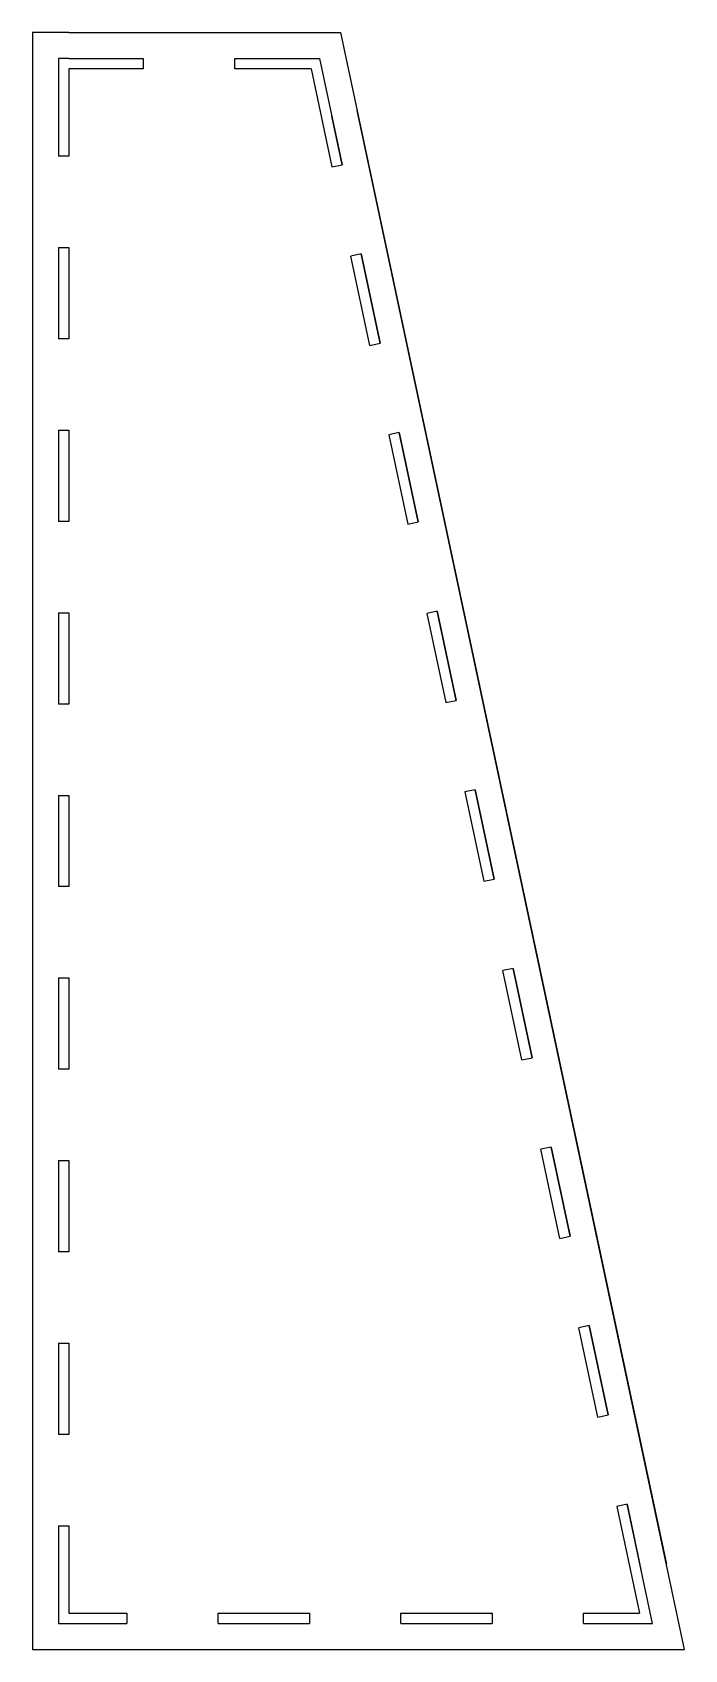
# Model space of a CAD drawing. Header units: millimetres. Extents: x 3740 to 3990, y 1235 to 1855.
import ezdxf

# ---------------------------------------------------------------- set-up
doc = ezdxf.new("R2010")
doc.units = ezdxf.units.MM

msp = doc.modelspace()

# ---------------------------------------------------------------- linework, layer by layer
for p, q in [((3749.84, 1855.04), (3739.84, 1855.04)), ((3739.84, 1855.04), (3739.84, 1845.04)), ((3739.84, 1855.04), (3739.84, 1845.04)), ((3753.84, 1855.04), (3749.84, 1855.04)), ((3753.84, 1845.04), (3749.84, 1845.04)), ((3782.34, 1845.04), (3782.34, 1841.04)), ((3817.34, 1841.04), (3817.34, 1845.04)), ((3753.84, 1841.04), (3753.84, 1807.54)), ((3782.34, 1841.04), (3753.84, 1841.04)), ((3846.6, 1841.04), (3817.34, 1841.04)), ((3846.6, 1841.04), (3854.58, 1803.48)), ((3753.84, 1807.54), (3749.84, 1807.54)), ((3749.84, 1772.54), (3753.84, 1772.54)), ((3753.84, 1772.54), (3753.84, 1737.54)), ((3869.13, 1735.01), (3861.86, 1769.24)), ((3753.84, 1737.54), (3749.84, 1737.54)), ((3749.84, 1702.54), (3753.84, 1702.54)), ((3753.84, 1702.54), (3753.84, 1667.54)), ((3876.41, 1700.77), (3883.69, 1666.54)), ((3753.84, 1667.54), (3749.84, 1667.54)), ((3749.84, 1632.54), (3753.84, 1632.54)), ((3753.84, 1632.54), (3753.84, 1597.54)), ((3890.96, 1632.3), (3898.24, 1598.07)), ((3753.84, 1597.54), (3749.84, 1597.54)), ((3749.84, 1562.54), (3753.84, 1562.54)), ((3753.84, 1562.54), (3753.84, 1527.54)), ((3905.52, 1563.83), (3912.8, 1529.6)), ((3753.84, 1527.54), (3749.84, 1527.54)), ((3927.35, 1461.13), (3920.07, 1495.36)), ((3749.84, 1492.54), (3753.84, 1492.54)), ((3753.84, 1492.54), (3753.84, 1457.54)), ((3753.84, 1457.54), (3749.84, 1457.54)), ((3941.9, 1392.66), (3934.63, 1426.89)), ((3749.84, 1422.54), (3753.84, 1422.54)), ((3753.84, 1422.54), (3753.84, 1387.54)), ((3753.84, 1387.54), (3749.84, 1387.54)), ((3956.46, 1324.19), (3949.18, 1358.42)), ((3749.84, 1352.54), (3753.84, 1352.54)), ((3753.84, 1352.54), (3753.84, 1317.54)), ((3753.84, 1317.54), (3749.84, 1317.54)), ((3963.73, 1289.95), (3972.43, 1249.04)), ((3749.84, 1282.54), (3753.84, 1282.54)), ((3753.84, 1282.54), (3753.84, 1249.04)), ((3753.84, 1249.04), (3776.02, 1249.04)), ((3776.02, 1249.04), (3776.02, 1245.04)), ((3811.02, 1245.04), (3811.02, 1249.04)), ((3811.02, 1249.04), (3846.02, 1249.04)), ((3846.02, 1249.04), (3846.02, 1245.04)), ((3881.02, 1245.04), (3881.02, 1249.04)), ((3881.02, 1249.04), (3916.02, 1249.04)), ((3916.02, 1249.04), (3916.02, 1245.04)), ((3951.02, 1245.04), (3951.02, 1249.04)), ((3951.02, 1249.04), (3972.43, 1249.04))]:
    msp.add_line(p, q)
for points in [[(3753.84, 1855.04), (3782.34, 1855.04), (3817.34, 1855.04), (3857.93, 1855.04), (3982.75, 1267.84)], [(3739.84, 1845.04), (3739.84, 1807.54), (3739.84, 1772.54), (3739.84, 1235.04), (3776.02, 1235.04), (3989.72, 1235.04), (3864.31, 1825.04)], [(3749.84, 1845.04), (3749.84, 1807.54)], [(3753.84, 1845.04), (3782.34, 1845.04)], [(3817.34, 1845.04), (3849.84, 1845.04), (3858.49, 1804.31)], [(3858.49, 1804.31), (3854.53, 1822.96)], [(3854.58, 1803.48), (3858.49, 1804.31)], [(3749.84, 1772.54), (3749.84, 1737.54)], [(3865.77, 1770.07), (3861.86, 1769.24)], [(3873.05, 1735.84), (3865.77, 1770.07)], [(3865.77, 1770.07), (3873.05, 1735.84)], [(3869.13, 1735.01), (3873.05, 1735.84)], [(3749.84, 1702.54), (3749.84, 1667.54)], [(3880.32, 1701.6), (3876.41, 1700.77)], [(3887.6, 1667.37), (3880.32, 1701.6)], [(3880.32, 1701.6), (3887.6, 1667.37)], [(3883.69, 1666.54), (3887.6, 1667.37)], [(3749.84, 1632.54), (3749.84, 1597.54)], [(3894.88, 1633.13), (3890.96, 1632.3)], [(3902.15, 1598.9), (3894.88, 1633.13)], [(3894.88, 1633.13), (3902.15, 1598.9)], [(3898.24, 1598.07), (3902.15, 1598.9)], [(3749.84, 1562.54), (3749.84, 1527.54)], [(3909.43, 1564.66), (3905.52, 1563.83)], [(3916.71, 1530.43), (3909.43, 1564.66)], [(3909.43, 1564.66), (3916.71, 1530.43)], [(3912.8, 1529.6), (3916.71, 1530.43)], [(3923.98, 1496.19), (3920.07, 1495.36)], [(3931.26, 1461.96), (3923.98, 1496.19)], [(3923.98, 1496.19), (3931.26, 1461.96)], [(3749.84, 1492.54), (3749.84, 1457.54)], [(3927.35, 1461.13), (3931.26, 1461.96)], [(3938.54, 1427.72), (3934.63, 1426.89)], [(3945.82, 1393.49), (3938.54, 1427.72)], [(3938.54, 1427.72), (3945.82, 1393.49)], [(3749.84, 1422.54), (3749.84, 1387.54)], [(3941.9, 1392.66), (3945.82, 1393.49)], [(3953.09, 1359.25), (3949.18, 1358.42)], [(3960.37, 1325.02), (3953.09, 1359.25)], [(3953.09, 1359.25), (3960.37, 1325.02)], [(3749.84, 1352.54), (3749.84, 1317.54)], [(3956.46, 1324.19), (3960.37, 1325.02)], [(3951.02, 1245.04), (3977.37, 1245.04), (3967.65, 1290.78)], [(3967.65, 1290.78), (3963.73, 1289.95)], [(3967.65, 1290.78), (3972.97, 1265.76)], [(3749.84, 1282.54), (3749.84, 1245.04), (3776.02, 1245.04)], [(3811.02, 1245.04), (3846.02, 1245.04)], [(3881.02, 1245.04), (3916.02, 1245.04)]]:
    msp.add_lwpolyline(points)

doc.saveas('drawing.dxf')
